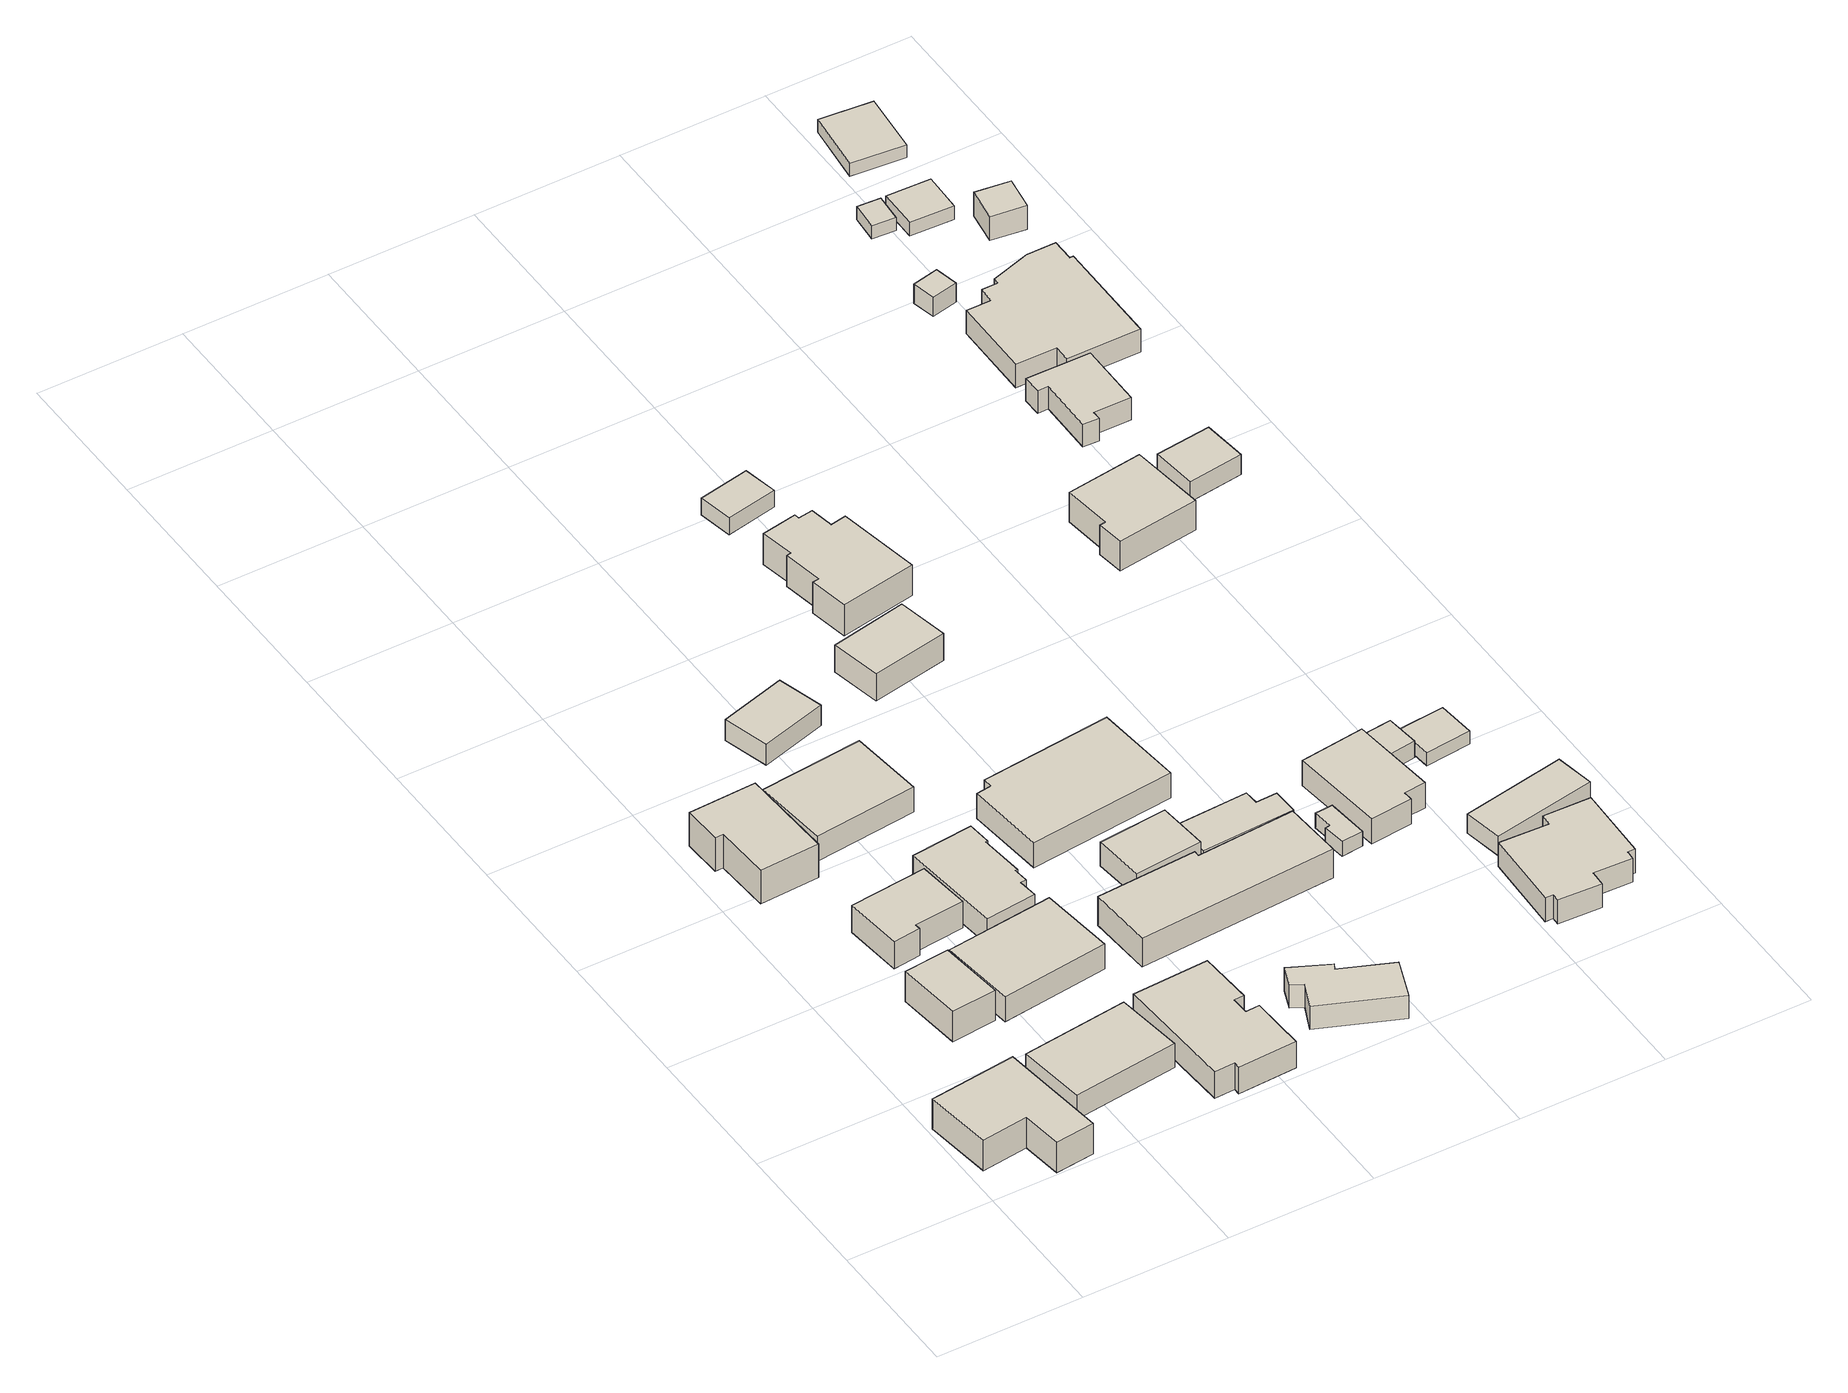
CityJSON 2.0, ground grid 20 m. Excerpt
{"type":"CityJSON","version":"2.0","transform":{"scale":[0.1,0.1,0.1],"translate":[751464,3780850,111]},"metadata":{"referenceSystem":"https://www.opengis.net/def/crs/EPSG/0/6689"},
"CityObjects":{
"building1":{"type":"Building","attributes":{"class":"3001","usage":"461","yearOfConstruction":"0001","measuredHeight":6,"storeysAboveGround":9999,"storeysBelowGround":9999,"RiverFloodingRiskAttribute.description":"4","RiverFloodingRiskAttribute.rank":"2","RiverFloodingRiskAttribute.depth":1.09,"RiverFloodingRiskAttribute.adminType":"2","RiverFloodingRiskAttribute.scale":"1","RiverFloodingRiskAttribute.duration":1.4,"BuildingDetailAttribute.totalFloorArea":-9999,"BuildingDetailAttribute.buildingFootprintArea":-9999,"BuildingDetailAttribute.buildingStructureType":"611","BuildingDetailAttribute.fireproofStructureType":"1011","BuildingDetailAttribute.landUseType":"231","BuildingDetailAttribute.specifiedBuildingCoverageRate":-9999,"BuildingDetailAttribute.specifiedFloorAreaRate":-9999,"BuildingDetailAttribute.buildingHeight":-9999,"BuildingDetailAttribute.surveyYear":"0001","BuildingIDAttribute.prefecture":"35","BuildingIDAttribute.city":"35215"},"address":[{"country":"日本","locality":"山口県周南市大字米光米光下"}],"geometry":[{"type":"Solid","lod":"1","boundaries":[[[[0,1,2,3,4,5]],[[4,6,7,5]],[[3,8,6,4]],[[2,9,8,3]],[[1,10,9,2]],[[0,11,10,1]],[[5,7,11,0]],[[6,8,9,10,11,7]]]]}]},
"building2":{"type":"Building","attributes":{"class":"3001","usage":"461","yearOfConstruction":"0001","measuredHeight":5.3,"storeysAboveGround":9999,"storeysBelowGround":9999,"RiverFloodingRiskAttribute.description":"4","RiverFloodingRiskAttribute.rank":"2","RiverFloodingRiskAttribute.depth":1.16,"RiverFloodingRiskAttribute.adminType":"2","RiverFloodingRiskAttribute.scale":"2","RiverFloodingRiskAttribute.duration":0.6,"BuildingDetailAttribute.totalFloorArea":-9999,"BuildingDetailAttribute.buildingFootprintArea":-9999,"BuildingDetailAttribute.buildingStructureType":"611","BuildingDetailAttribute.fireproofStructureType":"1011","BuildingDetailAttribute.landUseType":"231","BuildingDetailAttribute.specifiedBuildingCoverageRate":-9999,"BuildingDetailAttribute.specifiedFloorAreaRate":-9999,"BuildingDetailAttribute.buildingHeight":-9999,"BuildingDetailAttribute.surveyYear":"0001","BuildingIDAttribute.prefecture":"35","BuildingIDAttribute.city":"35215"},"address":[{"country":"日本","locality":"山口県周南市大字米光米光下"}],"geometry":[{"type":"Solid","lod":"1","boundaries":[[[[12,13,14,15]],[[14,16,17,15]],[[13,18,16,14]],[[12,19,18,13]],[[15,17,19,12]],[[16,18,19,17]]]]}]},
"building3":{"type":"Building","attributes":{"class":"3001","usage":"461","yearOfConstruction":"0001","measuredHeight":6.9,"storeysAboveGround":9999,"storeysBelowGround":9999,"BuildingDetailAttribute.totalFloorArea":-9999,"BuildingDetailAttribute.buildingFootprintArea":-9999,"BuildingDetailAttribute.buildingStructureType":"611","BuildingDetailAttribute.fireproofStructureType":"1011","BuildingDetailAttribute.landUseType":"231","BuildingDetailAttribute.specifiedBuildingCoverageRate":-9999,"BuildingDetailAttribute.specifiedFloorAreaRate":-9999,"BuildingDetailAttribute.buildingHeight":-9999,"BuildingDetailAttribute.surveyYear":"0001","BuildingIDAttribute.prefecture":"35","BuildingIDAttribute.city":"35215"},"address":[{"country":"日本","locality":"山口県周南市大字米光米光下"}],"geometry":[{"type":"Solid","lod":"1","boundaries":[[[[20,21,22,23,24,25]],[[24,26,27,25]],[[23,28,26,24]],[[22,29,28,23]],[[21,30,29,22]],[[20,31,30,21]],[[25,27,31,20]],[[26,28,29,30,31,27]]]]}]},
"building4":{"type":"Building","attributes":{"class":"3001","usage":"461","yearOfConstruction":"0001","measuredHeight":5.4,"storeysAboveGround":9999,"storeysBelowGround":9999,"RiverFloodingRiskAttribute.description":"4","RiverFloodingRiskAttribute.rank":"2","RiverFloodingRiskAttribute.depth":2.35,"RiverFloodingRiskAttribute.adminType":"2","RiverFloodingRiskAttribute.scale":"2","RiverFloodingRiskAttribute.duration":1.9,"BuildingDetailAttribute.totalFloorArea":-9999,"BuildingDetailAttribute.buildingFootprintArea":-9999,"BuildingDetailAttribute.buildingStructureType":"611","BuildingDetailAttribute.fireproofStructureType":"1011","BuildingDetailAttribute.landUseType":"231","BuildingDetailAttribute.specifiedBuildingCoverageRate":-9999,"BuildingDetailAttribute.specifiedFloorAreaRate":-9999,"BuildingDetailAttribute.buildingHeight":-9999,"BuildingDetailAttribute.surveyYear":"0001","BuildingIDAttribute.prefecture":"35","BuildingIDAttribute.city":"35215"},"address":[{"country":"日本","locality":"山口県周南市大字米光米光下"}],"geometry":[{"type":"Solid","lod":"1","boundaries":[[[[32,33,34,35]],[[34,36,37,35]],[[33,38,36,34]],[[32,39,38,33]],[[35,37,39,32]],[[36,38,39,37]]]]}]},
"building5":{"type":"Building","attributes":{"class":"3001","usage":"461","yearOfConstruction":"0001","measuredHeight":6.4,"storeysAboveGround":9999,"storeysBelowGround":9999,"RiverFloodingRiskAttribute.description":"4","RiverFloodingRiskAttribute.rank":"1","RiverFloodingRiskAttribute.depth":0.363,"RiverFloodingRiskAttribute.adminType":"2","RiverFloodingRiskAttribute.scale":"2","RiverFloodingRiskAttribute.duration":0.6,"BuildingDetailAttribute.totalFloorArea":-9999,"BuildingDetailAttribute.buildingFootprintArea":-9999,"BuildingDetailAttribute.buildingStructureType":"611","BuildingDetailAttribute.fireproofStructureType":"1011","BuildingDetailAttribute.landUseType":"231","BuildingDetailAttribute.specifiedBuildingCoverageRate":-9999,"BuildingDetailAttribute.specifiedFloorAreaRate":-9999,"BuildingDetailAttribute.buildingHeight":-9999,"BuildingDetailAttribute.surveyYear":"0001","BuildingIDAttribute.prefecture":"35","BuildingIDAttribute.city":"35215"},"address":[{"country":"日本","locality":"山口県周南市大字米光米光下"}],"geometry":[{"type":"Solid","lod":"1","boundaries":[[[[40,41,42,43,44,45]],[[44,46,47,45]],[[43,48,46,44]],[[42,49,48,43]],[[41,50,49,42]],[[40,51,50,41]],[[45,47,51,40]],[[46,48,49,50,51,47]]]]}]},
"building6":{"type":"Building","attributes":{"class":"3001","usage":"461","yearOfConstruction":"0001","measuredHeight":5.3,"storeysAboveGround":9999,"storeysBelowGround":9999,"RiverFloodingRiskAttribute.description":"4","RiverFloodingRiskAttribute.rank":"2","RiverFloodingRiskAttribute.depth":1.1,"RiverFloodingRiskAttribute.adminType":"2","RiverFloodingRiskAttribute.scale":"2","RiverFloodingRiskAttribute.duration":1.9,"BuildingDetailAttribute.totalFloorArea":-9999,"BuildingDetailAttribute.buildingFootprintArea":-9999,"BuildingDetailAttribute.buildingStructureType":"611","BuildingDetailAttribute.fireproofStructureType":"1011","BuildingDetailAttribute.landUseType":"231","BuildingDetailAttribute.specifiedBuildingCoverageRate":-9999,"BuildingDetailAttribute.specifiedFloorAreaRate":-9999,"BuildingDetailAttribute.buildingHeight":-9999,"BuildingDetailAttribute.surveyYear":"0001","BuildingIDAttribute.prefecture":"35","BuildingIDAttribute.city":"35215"},"address":[{"country":"日本","locality":"山口県周南市大字米光米光下"}],"geometry":[{"type":"Solid","lod":"1","boundaries":[[[[52,53,54,55]],[[54,56,57,55]],[[53,58,56,54]],[[52,59,58,53]],[[55,57,59,52]],[[56,58,59,57]]]]}]},
"building7":{"type":"Building","attributes":{"class":"3001","usage":"461","yearOfConstruction":"0001","measuredHeight":5.2,"storeysAboveGround":9999,"storeysBelowGround":9999,"RiverFloodingRiskAttribute.description":"4","RiverFloodingRiskAttribute.rank":"1","RiverFloodingRiskAttribute.depth":0.008,"RiverFloodingRiskAttribute.adminType":"2","RiverFloodingRiskAttribute.scale":"2","RiverFloodingRiskAttribute.duration":0,"BuildingDetailAttribute.totalFloorArea":-9999,"BuildingDetailAttribute.buildingFootprintArea":-9999,"BuildingDetailAttribute.buildingStructureType":"611","BuildingDetailAttribute.fireproofStructureType":"1011","BuildingDetailAttribute.landUseType":"231","BuildingDetailAttribute.specifiedBuildingCoverageRate":-9999,"BuildingDetailAttribute.specifiedFloorAreaRate":-9999,"BuildingDetailAttribute.buildingHeight":-9999,"BuildingDetailAttribute.surveyYear":"0001","BuildingIDAttribute.prefecture":"35","BuildingIDAttribute.city":"35215"},"address":[{"country":"日本","locality":"山口県周南市大字米光米光下"}],"geometry":[{"type":"Solid","lod":"1","boundaries":[[[[60,61,62,63]],[[62,64,65,63]],[[61,66,64,62]],[[60,67,66,61]],[[63,65,67,60]],[[64,66,67,65]]]]}]},
"building8":{"type":"Building","attributes":{"class":"3001","usage":"461","yearOfConstruction":"0001","measuredHeight":4,"storeysAboveGround":9999,"storeysBelowGround":9999,"RiverFloodingRiskAttribute.description":"4","RiverFloodingRiskAttribute.rank":"2","RiverFloodingRiskAttribute.depth":0.643,"RiverFloodingRiskAttribute.adminType":"2","RiverFloodingRiskAttribute.scale":"2","RiverFloodingRiskAttribute.duration":0.6,"BuildingDetailAttribute.totalFloorArea":-9999,"BuildingDetailAttribute.buildingFootprintArea":-9999,"BuildingDetailAttribute.buildingStructureType":"611","BuildingDetailAttribute.fireproofStructureType":"1011","BuildingDetailAttribute.landUseType":"231","BuildingDetailAttribute.specifiedBuildingCoverageRate":-9999,"BuildingDetailAttribute.specifiedFloorAreaRate":-9999,"BuildingDetailAttribute.buildingHeight":-9999,"BuildingDetailAttribute.surveyYear":"0001","BuildingIDAttribute.prefecture":"35","BuildingIDAttribute.city":"35215"},"address":[{"country":"日本","locality":"山口県周南市大字米光米光下"}],"geometry":[{"type":"Solid","lod":"1","boundaries":[[[[68,69,70,71,72,73,74,75,76,77]],[[76,78,79,77]],[[75,80,78,76]],[[74,81,80,75]],[[73,82,81,74]],[[72,83,82,73]],[[71,84,83,72]],[[70,85,84,71]],[[69,86,85,70]],[[68,87,86,69]],[[77,79,87,68]],[[78,80,81,82,83,84,85,86,87,79]]]]}]},
"building9":{"type":"Building","attributes":{"class":"3001","usage":"461","yearOfConstruction":"0001","measuredHeight":6.1,"storeysAboveGround":9999,"storeysBelowGround":9999,"RiverFloodingRiskAttribute.description":"4","RiverFloodingRiskAttribute.rank":"2","RiverFloodingRiskAttribute.depth":1.63,"RiverFloodingRiskAttribute.adminType":"2","RiverFloodingRiskAttribute.scale":"2","RiverFloodingRiskAttribute.duration":1.9,"BuildingDetailAttribute.totalFloorArea":-9999,"BuildingDetailAttribute.buildingFootprintArea":-9999,"BuildingDetailAttribute.buildingStructureType":"611","BuildingDetailAttribute.fireproofStructureType":"1011","BuildingDetailAttribute.landUseType":"231","BuildingDetailAttribute.specifiedBuildingCoverageRate":-9999,"BuildingDetailAttribute.specifiedFloorAreaRate":-9999,"BuildingDetailAttribute.buildingHeight":-9999,"BuildingDetailAttribute.surveyYear":"0001","BuildingIDAttribute.prefecture":"35","BuildingIDAttribute.city":"35215"},"address":[{"country":"日本","locality":"山口県周南市大字米光米光下"}],"geometry":[{"type":"Solid","lod":"1","boundaries":[[[[88,89,90,91,92,93,94,95,96,97]],[[96,98,99,97]],[[95,100,98,96]],[[94,101,100,95]],[[93,102,101,94]],[[92,103,102,93]],[[91,104,103,92]],[[90,105,104,91]],[[89,106,105,90]],[[88,107,106,89]],[[97,99,107,88]],[[98,100,101,102,103,104,105,106,107,99]]]]}]},
"building10":{"type":"Building","attributes":{"class":"3001","usage":"461","yearOfConstruction":"0001","measuredHeight":3.3,"storeysAboveGround":9999,"storeysBelowGround":9999,"BuildingDetailAttribute.totalFloorArea":-9999,"BuildingDetailAttribute.buildingFootprintArea":-9999,"BuildingDetailAttribute.buildingStructureType":"611","BuildingDetailAttribute.fireproofStructureType":"1011","BuildingDetailAttribute.landUseType":"231","BuildingDetailAttribute.specifiedBuildingCoverageRate":-9999,"BuildingDetailAttribute.specifiedFloorAreaRate":-9999,"BuildingDetailAttribute.buildingHeight":-9999,"BuildingDetailAttribute.surveyYear":"0001","BuildingIDAttribute.prefecture":"35","BuildingIDAttribute.city":"35215"},"address":[{"country":"日本","locality":"山口県周南市大字米光米光下"}],"geometry":[{"type":"Solid","lod":"1","boundaries":[[[[108,109,110,111]],[[110,112,113,111]],[[109,114,112,110]],[[108,115,114,109]],[[111,113,115,108]],[[112,114,115,113]]]]}]},
"building11":{"type":"Building","attributes":{"class":"3001","usage":"461","yearOfConstruction":"0001","measuredHeight":4.1,"storeysAboveGround":9999,"storeysBelowGround":9999,"RiverFloodingRiskAttribute.description":"4","RiverFloodingRiskAttribute.rank":"1","RiverFloodingRiskAttribute.depth":0.186,"RiverFloodingRiskAttribute.adminType":"2","RiverFloodingRiskAttribute.scale":"1","RiverFloodingRiskAttribute.duration":2,"BuildingDetailAttribute.totalFloorArea":-9999,"BuildingDetailAttribute.buildingFootprintArea":-9999,"BuildingDetailAttribute.buildingStructureType":"611","BuildingDetailAttribute.fireproofStructureType":"1011","BuildingDetailAttribute.landUseType":"231","BuildingDetailAttribute.specifiedBuildingCoverageRate":-9999,"BuildingDetailAttribute.specifiedFloorAreaRate":-9999,"BuildingDetailAttribute.buildingHeight":-9999,"BuildingDetailAttribute.surveyYear":"0001","BuildingIDAttribute.prefecture":"35","BuildingIDAttribute.city":"35215"},"address":[{"country":"日本","locality":"山口県周南市大字米光米光下"}],"geometry":[{"type":"Solid","lod":"1","boundaries":[[[[116,117,118,119,120,121,122,123]],[[122,124,125,123]],[[121,126,124,122]],[[120,127,126,121]],[[119,128,127,120]],[[118,129,128,119]],[[117,130,129,118]],[[116,131,130,117]],[[123,125,131,116]],[[124,126,127,128,129,130,131,125]]]]}]},
"building12":{"type":"Building","attributes":{"class":"3001","usage":"461","yearOfConstruction":"0001","measuredHeight":3.8,"storeysAboveGround":9999,"storeysBelowGround":9999,"RiverFloodingRiskAttribute.description":"4","RiverFloodingRiskAttribute.rank":"2","RiverFloodingRiskAttribute.depth":1.04,"RiverFloodingRiskAttribute.adminType":"2","RiverFloodingRiskAttribute.scale":"2","RiverFloodingRiskAttribute.duration":1,"BuildingDetailAttribute.totalFloorArea":-9999,"BuildingDetailAttribute.buildingFootprintArea":-9999,"BuildingDetailAttribute.buildingStructureType":"611","BuildingDetailAttribute.fireproofStructureType":"1011","BuildingDetailAttribute.landUseType":"231","BuildingDetailAttribute.specifiedBuildingCoverageRate":-9999,"BuildingDetailAttribute.specifiedFloorAreaRate":-9999,"BuildingDetailAttribute.buildingHeight":-9999,"BuildingDetailAttribute.surveyYear":"0001","BuildingIDAttribute.prefecture":"35","BuildingIDAttribute.city":"35215"},"address":[{"country":"日本","locality":"山口県周南市大字米光米光下"}],"geometry":[{"type":"Solid","lod":"1","boundaries":[[[[132,133,134,135]],[[134,136,137,135]],[[133,138,136,134]],[[132,139,138,133]],[[135,137,139,132]],[[136,138,139,137]]]]}]},
"building13":{"type":"Building","attributes":{"class":"3001","usage":"461","yearOfConstruction":"0001","measuredHeight":5,"storeysAboveGround":9999,"storeysBelowGround":9999,"RiverFloodingRiskAttribute.description":"4","RiverFloodingRiskAttribute.rank":"2","RiverFloodingRiskAttribute.depth":1.46,"RiverFloodingRiskAttribute.adminType":"2","RiverFloodingRiskAttribute.scale":"2","RiverFloodingRiskAttribute.duration":1,"BuildingDetailAttribute.totalFloorArea":-9999,"BuildingDetailAttribute.buildingFootprintArea":-9999,"BuildingDetailAttribute.buildingStructureType":"611","BuildingDetailAttribute.fireproofStructureType":"1011","BuildingDetailAttribute.landUseType":"231","BuildingDetailAttribute.specifiedBuildingCoverageRate":-9999,"BuildingDetailAttribute.specifiedFloorAreaRate":-9999,"BuildingDetailAttribute.buildingHeight":-9999,"BuildingDetailAttribute.surveyYear":"0001","BuildingIDAttribute.prefecture":"35","BuildingIDAttribute.city":"35215"},"address":[{"country":"日本","locality":"山口県周南市大字米光米光下"}],"geometry":[{"type":"Solid","lod":"1","boundaries":[[[[140,141,142,143,144,145]],[[144,146,147,145]],[[143,148,146,144]],[[142,149,148,143]],[[141,150,149,142]],[[140,151,150,141]],[[145,147,151,140]],[[146,148,149,150,151,147]]]]}]},
"building14":{"type":"Building","attributes":{"class":"3001","usage":"461","yearOfConstruction":"0001","measuredHeight":6.1,"storeysAboveGround":9999,"storeysBelowGround":9999,"RiverFloodingRiskAttribute.description":"4","RiverFloodingRiskAttribute.rank":"2","RiverFloodingRiskAttribute.depth":0.916,"RiverFloodingRiskAttribute.adminType":"2","RiverFloodingRiskAttribute.scale":"2","RiverFloodingRiskAttribute.duration":0,"BuildingDetailAttribute.totalFloorArea":-9999,"BuildingDetailAttribute.buildingFootprintArea":-9999,"BuildingDetailAttribute.buildingStructureType":"611","BuildingDetailAttribute.fireproofStructureType":"1011","BuildingDetailAttribute.landUseType":"231","BuildingDetailAttribute.specifiedBuildingCoverageRate":-9999,"BuildingDetailAttribute.specifiedFloorAreaRate":-9999,"BuildingDetailAttribute.buildingHeight":-9999,"BuildingDetailAttribute.surveyYear":"0001","BuildingIDAttribute.prefecture":"35","BuildingIDAttribute.city":"35215"},"address":[{"country":"日本","locality":"山口県周南市大字米光米光下"}],"geometry":[{"type":"Solid","lod":"1","boundaries":[[[[152,153,154,155,156,157]],[[156,158,159,157]],[[155,160,158,156]],[[154,161,160,155]],[[153,162,161,154]],[[152,163,162,153]],[[157,159,163,152]],[[158,160,161,162,163,159]]]]}]},
"building15":{"type":"Building","attributes":{"class":"3001","usage":"461","yearOfConstruction":"0001","measuredHeight":4.4,"storeysAboveGround":9999,"storeysBelowGround":9999,"BuildingDetailAttribute.totalFloorArea":-9999,"BuildingDetailAttribute.buildingFootprintArea":-9999,"BuildingDetailAttribute.buildingStructureType":"611","BuildingDetailAttribute.fireproofStructureType":"1011","BuildingDetailAttribute.landUseType":"231","BuildingDetailAttribute.specifiedBuildingCoverageRate":-9999,"BuildingDetailAttribute.specifiedFloorAreaRate":-9999,"BuildingDetailAttribute.buildingHeight":-9999,"BuildingDetailAttribute.surveyYear":"0001","BuildingIDAttribute.prefecture":"35","BuildingIDAttribute.city":"35215"},"address":[{"country":"日本","locality":"山口県周南市大字米光米光下"}],"geometry":[{"type":"Solid","lod":"1","boundaries":[[[[164,165,166,167]],[[166,168,169,167]],[[165,170,168,166]],[[164,171,170,165]],[[167,169,171,164]],[[168,170,171,169]]]]}]},
"building16":{"type":"Building","attributes":{"class":"3001","usage":"461","yearOfConstruction":"0001","measuredHeight":7.1,"storeysAboveGround":9999,"storeysBelowGround":9999,"BuildingDetailAttribute.totalFloorArea":-9999,"BuildingDetailAttribute.buildingFootprintArea":-9999,"BuildingDetailAttribute.buildingStructureType":"611","BuildingDetailAttribute.fireproofStructureType":"1011","BuildingDetailAttribute.landUseType":"231","BuildingDetailAttribute.specifiedBuildingCoverageRate":-9999,"BuildingDetailAttribute.specifiedFloorAreaRate":-9999,"BuildingDetailAttribute.buildingHeight":-9999,"BuildingDetailAttribute.surveyYear":"0001","BuildingIDAttribute.prefecture":"35","BuildingIDAttribute.city":"35215"},"address":[{"country":"日本","locality":"山口県周南市大字米光米光下"}],"geometry":[{"type":"Solid","lod":"1","boundaries":[[[[172,173,174,175,176,177,178,179,180,181,182,183]],[[182,184,185,183]],[[181,186,184,182]],[[180,187,186,181]],[[179,188,187,180]],[[178,189,188,179]],[[177,190,189,178]],[[176,191,190,177]],[[175,192,191,176]],[[174,193,192,175]],[[173,194,193,174]],[[172,195,194,173]],[[183,185,195,172]],[[184,186,187,188,189,190,191,192,193,194,195,185]]]]}]},
"building17":{"type":"Building","attributes":{"class":"3001","usage":"461","yearOfConstruction":"0001","measuredHeight":3.4,"storeysAboveGround":9999,"storeysBelowGround":9999,"RiverFloodingRiskAttribute.description":"4","RiverFloodingRiskAttribute.rank":"2","RiverFloodingRiskAttribute.depth":1.03,"RiverFloodingRiskAttribute.adminType":"2","RiverFloodingRiskAttribute.scale":"2","RiverFloodingRiskAttribute.duration":1,"BuildingDetailAttribute.totalFloorArea":-9999,"BuildingDetailAttribute.buildingFootprintArea":-9999,"BuildingDetailAttribute.buildingStructureType":"611","BuildingDetailAttribute.fireproofStructureType":"1011","BuildingDetailAttribute.landUseType":"231","BuildingDetailAttribute.specifiedBuildingCoverageRate":-9999,"BuildingDetailAttribute.specifiedFloorAreaRate":-9999,"BuildingDetailAttribute.buildingHeight":-9999,"BuildingDetailAttribute.surveyYear":"0001","BuildingIDAttribute.prefecture":"35","BuildingIDAttribute.city":"35215"},"address":[{"country":"日本","locality":"山口県周南市大字米光米光下"}],"geometry":[{"type":"Solid","lod":"1","boundaries":[[[[196,197,198,199,200,201]],[[200,202,203,201]],[[199,204,202,200]],[[198,205,204,199]],[[197,206,205,198]],[[196,207,206,197]],[[201,203,207,196]],[[202,204,205,206,207,203]]]]}]},
"building18":{"type":"Building","attributes":{"class":"3001","usage":"461","yearOfConstruction":"0001","measuredHeight":3.2,"storeysAboveGround":9999,"storeysBelowGround":9999,"BuildingDetailAttribute.totalFloorArea":-9999,"BuildingDetailAttribute.buildingFootprintArea":-9999,"BuildingDetailAttribute.buildingStructureType":"611","BuildingDetailAttribute.fireproofStructureType":"1011","BuildingDetailAttribute.landUseType":"231","BuildingDetailAttribute.specifiedBuildingCoverageRate":-9999,"BuildingDetailAttribute.specifiedFloorAreaRate":-9999,"BuildingDetailAttribute.buildingHeight":-9999,"BuildingDetailAttribute.surveyYear":"0001","BuildingIDAttribute.prefecture":"35","BuildingIDAttribute.city":"35215"},"address":[{"country":"日本","locality":"山口県周南市大字米光米光下"}],"geometry":[{"type":"Solid","lod":"1","boundaries":[[[[208,209,210,211]],[[210,212,213,211]],[[209,214,212,210]],[[208,215,214,209]],[[211,213,215,208]],[[212,214,215,213]]]]}]},
"building19":{"type":"Building","attributes":{"class":"3001","usage":"461","yearOfConstruction":"0001","measuredHeight":2.4,"storeysAboveGround":9999,"storeysBelowGround":9999,"RiverFloodingRiskAttribute.description":"4","RiverFloodingRiskAttribute.rank":"2","RiverFloodingRiskAttribute.depth":1.44,"RiverFloodingRiskAttribute.adminType":"2","RiverFloodingRiskAttribute.scale":"2","RiverFloodingRiskAttribute.duration":1,"BuildingDetailAttribute.totalFloorArea":-9999,"BuildingDetailAttribute.buildingFootprintArea":-9999,"BuildingDetailAttribute.buildingStructureType":"611","BuildingDetailAttribute.fireproofStructureType":"1011","BuildingDetailAttribute.landUseType":"231","BuildingDetailAttribute.specifiedBuildingCoverageRate":-9999,"BuildingDetailAttribute.specifiedFloorAreaRate":-9999,"BuildingDetailAttribute.buildingHeight":-9999,"BuildingDetailAttribute.surveyYear":"0001","BuildingIDAttribute.prefecture":"35","BuildingIDAttribute.city":"35215"},"address":[{"country":"日本","locality":"山口県周南市大字米光米光下"}],"geometry":[{"type":"Solid","lod":"1","boundaries":[[[[216,217,218,219,220,221]],[[220,222,223,221]],[[219,224,222,220]],[[218,225,224,219]],[[217,226,225,218]],[[216,227,226,217]],[[221,223,227,216]],[[222,224,225,226,227,223]]]]}]},
"building20":{"type":"Building","attributes":{"class":"3001","usage":"461","yearOfConstruction":"0001","measuredHeight":4.7,"storeysAboveGround":9999,"storeysBelowGround":9999,"RiverFloodingRiskAttribute.description":"4","RiverFloodingRiskAttribute.rank":"1","RiverFloodingRiskAttribute.depth":0.079,"RiverFloodingRiskAttribute.adminType":"2","RiverFloodingRiskAttribute.scale":"1","RiverFloodingRiskAttribute.duration":1.3,"BuildingDetailAttribute.totalFloorArea":-9999,"BuildingDetailAttribute.buildingFootprintArea":-9999,"BuildingDetailAttribute.buildingStructureType":"611","BuildingDetailAttribute.fireproofStructureType":"1011","BuildingDetailAttribute.landUseType":"231","BuildingDetailAttribute.specifiedBuildingCoverageRate":-9999,"BuildingDetailAttribute.specifiedFloorAreaRate":-9999,"BuildingDetailAttribute.buildingHeight":-9999,"BuildingDetailAttribute.surveyYear":"0001","BuildingIDAttribute.prefecture":"35","BuildingIDAttribute.city":"35215"},"address":[{"country":"日本","locality":"山口県周南市大字米光米光下"}],"geometry":[{"type":"Solid","lod":"1","boundaries":[[[[228,229,230,231,232,233]],[[232,234,235,233]],[[231,236,234,232]],[[230,237,236,231]],[[229,238,237,230]],[[228,239,238,229]],[[233,235,239,228]],[[234,236,237,238,239,235]]]]}]},
"building21":{"type":"Building","attributes":{"class":"3001","usage":"461","yearOfConstruction":"0001","measuredHeight":5.1,"storeysAboveGround":9999,"storeysBelowGround":9999,"RiverFloodingRiskAttribute.description":"4","RiverFloodingRiskAttribute.rank":"1","RiverFloodingRiskAttribute.depth":0.2,"RiverFloodingRiskAttribute.adminType":"2","RiverFloodingRiskAttribute.scale":"1","RiverFloodingRiskAttribute.duration":1.8,"BuildingDetailAttribute.totalFloorArea":-9999,"BuildingDetailAttribute.buildingFootprintArea":-9999,"BuildingDetailAttribute.buildingStructureType":"611","BuildingDetailAttribute.fireproofStructureType":"1011","BuildingDetailAttribute.landUseType":"231","BuildingDetailAttribute.specifiedBuildingCoverageRate":-9999,"BuildingDetailAttribute.specifiedFloorAreaRate":-9999,"BuildingDetailAttribute.buildingHeight":-9999,"BuildingDetailAttribute.surveyYear":"0001","BuildingIDAttribute.prefecture":"35","BuildingIDAttribute.city":"35215"},"address":[{"country":"日本","locality":"山口県周南市大字米光米光下"}],"geometry":[{"type":"Solid","lod":"1","boundaries":[[[[240,241,242,243,244,245,246,247,248,249,250,251]],[[250,252,253,251]],[[249,254,252,250]],[[248,255,254,249]],[[247,256,255,248]],[[246,257,256,247]],[[245,258,257,246]],[[244,259,258,245]],[[243,260,259,244]],[[242,261,260,243]],[[241,262,261,242]],[[240,263,262,241]],[[251,253,263,240]],[[252,254,255,256,257,258,259,260,261,262,263,253]]]]}]},
"building22":{"type":"Building","attributes":{"class":"3001","usage":"461","yearOfConstruction":"0001","measuredHeight":2.6,"storeysAboveGround":9999,"storeysBelowGround":9999,"RiverFloodingRiskAttribute.description":"4","RiverFloodingRiskAttribute.rank":"2","RiverFloodingRiskAttribute.depth":1.38,"RiverFloodingRiskAttribute.adminType":"2","RiverFloodingRiskAttribute.scale":"2","RiverFloodingRiskAttribute.duration":1.3,"BuildingDetailAttribute.totalFloorArea":-9999,"BuildingDetailAttribute.buildingFootprintArea":-9999,"BuildingDetailAttribute.buildingStructureType":"611","BuildingDetailAttribute.fireproofStructureType":"1011","BuildingDetailAttribute.landUseType":"231","BuildingDetailAttribute.specifiedBuildingCoverageRate":-9999,"BuildingDetailAttribute.specifiedFloorAreaRate":-9999,"BuildingDetailAttribute.buildingHeight":-9999,"BuildingDetailAttribute.surveyYear":"0001","BuildingIDAttribute.prefecture":"35","BuildingIDAttribute.city":"35215"},"address":[{"country":"日本","locality":"山口県周南市大字米光米光下"}],"geometry":[{"type":"Solid","lod":"1","boundaries":[[[[264,265,266,267]],[[266,268,269,267]],[[265,270,268,266]],[[264,271,270,265]],[[267,269,271,264]],[[268,270,271,269]]]]}]},
"building23":{"type":"Building","attributes":{"class":"3001","usage":"461","yearOfConstruction":"0001","measuredHeight":3,"storeysAboveGround":9999,"storeysBelowGround":9999,"RiverFloodingRiskAttribute.description":"4","RiverFloodingRiskAttribute.rank":"1","RiverFloodingRiskAttribute.depth":0.05,"RiverFloodingRiskAttribute.adminType":"2","RiverFloodingRiskAttribute.scale":"1","RiverFloodingRiskAttribute.duration":1.8,"BuildingDetailAttribute.totalFloorArea":-9999,"BuildingDetailAttribute.buildingFootprintArea":-9999,"BuildingDetailAttribute.buildingStructureType":"611","BuildingDetailAttribute.fireproofStructureType":"1011","BuildingDetailAttribute.landUseType":"231","BuildingDetailAttribute.specifiedBuildingCoverageRate":-9999,"BuildingDetailAttribute.specifiedFloorAreaRate":-9999,"BuildingDetailAttribute.buildingHeight":-9999,"BuildingDetailAttribute.surveyYear":"0001","BuildingIDAttribute.prefecture":"35","BuildingIDAttribute.city":"35215"},"address":[{"country":"日本","locality":"山口県周南市大字米光米光下"}],"geometry":[{"type":"Solid","lod":"1","boundaries":[[[[272,273,274,275]],[[274,276,277,275]],[[273,278,276,274]],[[272,279,278,273]],[[275,277,279,272]],[[276,278,279,277]]]]}]},
"building24":{"type":"Building","attributes":{"class":"3001","usage":"461","yearOfConstruction":"0001","measuredHeight":2.1,"storeysAboveGround":9999,"storeysBelowGround":9999,"RiverFloodingRiskAttribute.description":"4","RiverFloodingRiskAttribute.rank":"2","RiverFloodingRiskAttribute.depth":1.28,"RiverFloodingRiskAttribute.adminType":"2","RiverFloodingRiskAttribute.scale":"2","RiverFloodingRiskAttribute.duration":1.3,"BuildingDetailAttribute.totalFloorArea":-9999,"BuildingDetailAttribute.buildingFootprintArea":-9999,"BuildingDetailAttribute.buildingStructureType":"611","BuildingDetailAttribute.fireproofStructureType":"1011","BuildingDetailAttribute.landUseType":"231","BuildingDetailAttribute.specifiedBuildingCoverageRate":-9999,"BuildingDetailAttribute.specifiedFloorAreaRate":-9999,"BuildingDetailAttribute.buildingHeight":-9999,"BuildingDetailAttribute.surveyYear":"0001","BuildingIDAttribute.prefecture":"35","BuildingIDAttribute.city":"35215"},"address":[{"country":"日本","locality":"山口県周南市大字米光米光下"}],"geometry":[{"type":"Solid","lod":"1","boundaries":[[[[280,281,282,283]],[[282,284,285,283]],[[281,286,284,282]],[[280,287,286,281]],[[283,285,287,280]],[[284,286,287,285]]]]}]},
"building25":{"type":"Building","attributes":{"class":"3001","usage":"461","yearOfConstruction":"0001","measuredHeight":6.2,"storeysAboveGround":9999,"storeysBelowGround":9999,"RiverFloodingRiskAttribute.description":"4","RiverFloodingRiskAttribute.rank":"1","RiverFloodingRiskAttribute.depth":0.033,"RiverFloodingRiskAttribute.adminType":"2","RiverFloodingRiskAttribute.scale":"2","RiverFloodingRiskAttribute.duration":0,"BuildingDetailAttribute.totalFloorArea":-9999,"BuildingDetailAttribute.buildingFootprintArea":-9999,"BuildingDetailAttribute.buildingStructureType":"611","BuildingDetailAttribute.fireproofStructureType":"1011","BuildingDetailAttribute.landUseType":"231","BuildingDetailAttribute.specifiedBuildingCoverageRate":-9999,"BuildingDetailAttribute.specifiedFloorAreaRate":-9999,"BuildingDetailAttribute.buildingHeight":-9999,"BuildingDetailAttribute.surveyYear":"0001","BuildingIDAttribute.prefecture":"35","BuildingIDAttribute.city":"35215"},"address":[{"country":"日本","locality":"山口県周南市大字米光米光下"}],"geometry":[{"type":"Solid","lod":"1","boundaries":[[[[288,289,290,291,292,293]],[[292,294,295,293]],[[291,296,294,292]],[[290,297,296,291]],[[289,298,297,290]],[[288,299,298,289]],[[293,295,299,288]],[[294,296,297,298,299,295]]]]}]},
"building26":{"type":"Building","attributes":{"class":"3001","usage":"461","yearOfConstruction":"0001","measuredHeight":4.3,"storeysAboveGround":9999,"storeysBelowGround":9999,"BuildingDetailAttribute.totalFloorArea":-9999,"BuildingDetailAttribute.buildingFootprintArea":-9999,"BuildingDetailAttribute.buildingStructureType":"611","BuildingDetailAttribute.fireproofStructureType":"1011","BuildingDetailAttribute.landUseType":"231","BuildingDetailAttribute.specifiedBuildingCoverageRate":-9999,"BuildingDetailAttribute.specifiedFloorAreaRate":-9999,"BuildingDetailAttribute.buildingHeight":-9999,"BuildingDetailAttribute.surveyYear":"0001","BuildingIDAttribute.prefecture":"35","BuildingIDAttribute.city":"35215"},"address":[{"country":"日本","locality":"山口県周南市大字米光米光下"}],"geometry":[{"type":"Solid","lod":"1","boundaries":[[[[300,301,302,303,304,305,306,307]],[[306,308,309,307]],[[305,310,308,306]],[[304,311,310,305]],[[303,312,311,304]],[[302,313,312,303]],[[301,314,313,302]],[[300,315,314,301]],[[307,309,315,300]],[[308,310,311,312,313,314,315,309]]]]}]},
"building27":{"type":"Building","attributes":{"class":"3001","usage":"461","yearOfConstruction":"0001","measuredHeight":3,"storeysAboveGround":9999,"storeysBelowGround":9999,"BuildingDetailAttribute.totalFloorArea":-9999,"BuildingDetailAttribute.buildingFootprintArea":-9999,"BuildingDetailAttribute.buildingStructureType":"611","BuildingDetailAttribute.fireproofStructureType":"1011","BuildingDetailAttribute.landUseType":"231","BuildingDetailAttribute.specifiedBuildingCoverageRate":-9999,"BuildingDetailAttribute.specifiedFloorAreaRate":-9999,"BuildingDetailAttribute.buildingHeight":-9999,"BuildingDetailAttribute.surveyYear":"0001","BuildingIDAttribute.prefecture":"35","BuildingIDAttribute.city":"35215"},"address":[{"country":"日本","locality":"山口県周南市大字米光米光下"}],"geometry":[{"type":"Solid","lod":"1","boundaries":[[[[316,317,318,319]],[[318,320,321,319]],[[317,322,320,318]],[[316,323,322,317]],[[319,321,323,316]],[[320,322,323,321]]]]}]},
"building28":{"type":"Building","attributes":{"class":"3001","usage":"461","yearOfConstruction":"0001","measuredHeight":3.2,"storeysAboveGround":9999,"storeysBelowGround":9999,"BuildingDetailAttribute.totalFloorArea":-9999,"BuildingDetailAttribute.buildingFootprintArea":-9999,"BuildingDetailAttribute.buildingStructureType":"611","BuildingDetailAttribute.fireproofStructureType":"1011","BuildingDetailAttribute.landUseType":"231","BuildingDetailAttribute.specifiedBuildingCoverageRate":-9999,"BuildingDetailAttribute.specifiedFloorAreaRate":-9999,"BuildingDetailAttribute.buildingHeight":-9999,"BuildingDetailAttribute.surveyYear":"0001","BuildingIDAttribute.prefecture":"35","BuildingIDAttribute.city":"35215"},"address":[{"country":"日本","locality":"山口県周南市大字米光米光下"}],"geometry":[{"type":"Solid","lod":"1","boundaries":[[[[324,325,326,327]],[[326,328,329,327]],[[325,330,328,326]],[[324,331,330,325]],[[327,329,331,324]],[[328,330,331,329]]]]}]},
"building29":{"type":"Building","attributes":{"class":"3001","usage":"461","yearOfConstruction":"0001","measuredHeight":2,"storeysAboveGround":9999,"storeysBelowGround":9999,"LandSlideRiskAttribute.description":"1","LandSlideRiskAttribute.areaType":"1","BuildingDetailAttribute.totalFloorArea":-9999,"BuildingDetailAttribute.buildingFootprintArea":-9999,"BuildingDetailAttribute.buildingStructureType":"611","BuildingDetailAttribute.fireproofStructureType":"1011","BuildingDetailAttribute.landUseType":"231","BuildingDetailAttribute.specifiedBuildingCoverageRate":-9999,"BuildingDetailAttribute.specifiedFloorAreaRate":-9999,"BuildingDetailAttribute.buildingHeight":-9999,"BuildingDetailAttribute.surveyYear":"0001","BuildingIDAttribute.prefecture":"35","BuildingIDAttribute.city":"35215"},"address":[{"country":"日本","locality":"山口県周南市大字米光米光下"}],"geometry":[{"type":"Solid","lod":"1","boundaries":[[[[332,333,334,335]],[[334,336,337,335]],[[333,338,336,334]],[[332,339,338,333]],[[335,337,339,332]],[[336,338,339,337]]]]}]},
"building30":{"type":"Building","attributes":{"name":"米光保育所","class":"3001","usage":"461","yearOfConstruction":"0001","measuredHeight":4.6,"storeysAboveGround":9999,"storeysBelowGround":9999,"LandSlideRiskAttribute.description":"1","LandSlideRiskAttribute.areaType":"1","BuildingDetailAttribute.totalFloorArea":-9999,"BuildingDetailAttribute.buildingFootprintArea":-9999,"BuildingDetailAttribute.buildingStructureType":"611","BuildingDetailAttribute.fireproofStructureType":"1011","BuildingDetailAttribute.landUseType":"231","BuildingDetailAttribute.specifiedBuildingCoverageRate":-9999,"BuildingDetailAttribute.specifiedFloorAreaRate":-9999,"BuildingDetailAttribute.buildingHeight":-9999,"BuildingDetailAttribute.surveyYear":"0001","BuildingIDAttribute.prefecture":"35","BuildingIDAttribute.city":"35215"},"address":[{"country":"日本","locality":"山口県周南市大字米光米光下"}],"geometry":[{"type":"Solid","lod":"1","boundaries":[[[[340,341,342,343,344,345,346,347,348,349,350,351,352]],[[351,353,354,352]],[[350,355,353,351]],[[349,356,355,350]],[[348,357,356,349]],[[347,358,357,348]],[[346,359,358,347]],[[345,360,359,346]],[[344,361,360,345]],[[343,362,361,344]],[[342,363,362,343]],[[341,364,363,342]],[[340,365,364,341]],[[352,354,365,340]],[[353,355,356,357,358,359,360,361,362,363,364,365,354]]]]}]},
"building31":{"type":"Building","attributes":{"class":"3001","usage":"461","yearOfConstruction":"0001","measuredHeight":2.1,"storeysAboveGround":9999,"storeysBelowGround":9999,"LandSlideRiskAttribute.description":"1","LandSlideRiskAttribute.areaType":"1","BuildingDetailAttribute.totalFloorArea":-9999,"BuildingDetailAttribute.buildingFootprintArea":-9999,"BuildingDetailAttribute.buildingStructureType":"611","BuildingDetailAttribute.fireproofStructureType":"1011","BuildingDetailAttribute.landUseType":"231","BuildingDetailAttribute.specifiedBuildingCoverageRate":-9999,"BuildingDetailAttribute.specifiedFloorAreaRate":-9999,"BuildingDetailAttribute.buildingHeight":-9999,"BuildingDetailAttribute.surveyYear":"0001","BuildingIDAttribute.prefecture":"35","BuildingIDAttribute.city":"35215"},"address":[{"country":"日本","locality":"山口県周南市大字米光米光下"}],"geometry":[{"type":"Solid","lod":"1","boundaries":[[[[366,367,368,369]],[[368,370,371,369]],[[367,372,370,368]],[[366,373,372,367]],[[369,371,373,366]],[[370,372,373,371]]]]}]},
"building32":{"type":"Building","attributes":{"class":"3001","usage":"461","yearOfConstruction":"0001","measuredHeight":2.3,"storeysAboveGround":9999,"storeysBelowGround":9999,"LandSlideRiskAttribute.description":"1","LandSlideRiskAttribute.areaType":"1","BuildingDetailAttribute.totalFloorArea":-9999,"BuildingDetailAttribute.buildingFootprintArea":-9999,"BuildingDetailAttribute.buildingStructureType":"611","BuildingDetailAttribute.fireproofStructureType":"1011","BuildingDetailAttribute.landUseType":"231","BuildingDetailAttribute.specifiedBuildingCoverageRate":-9999,"BuildingDetailAttribute.specifiedFloorAreaRate":-9999,"BuildingDetailAttribute.buildingHeight":-9999,"BuildingDetailAttribute.surveyYear":"0001","BuildingIDAttribute.prefecture":"35","BuildingIDAttribute.city":"35215"},"address":[{"country":"日本","locality":"山口県周南市大字米光米光下"}],"geometry":[{"type":"Solid","lod":"1","boundaries":[[[[374,375,376,377]],[[376,378,379,377]],[[375,380,378,376]],[[374,381,380,375]],[[377,379,381,374]],[[378,380,381,379]]]]}]},
"building33":{"type":"Building","attributes":{"class":"3001","usage":"461","yearOfConstruction":"0001","measuredHeight":3.8,"storeysAboveGround":9999,"storeysBelowGround":9999,"LandSlideRiskAttribute.description":"1","LandSlideRiskAttribute.areaType":"1","BuildingDetailAttribute.totalFloorArea":-9999,"BuildingDetailAttribute.buildingFootprintArea":-9999,"BuildingDetailAttribute.buildingStructureType":"611","BuildingDetailAttribute.fireproofStructureType":"1011","BuildingDetailAttribute.landUseType":"231","BuildingDetailAttribute.specifiedBuildingCoverageRate":-9999,"BuildingDetailAttribute.specifiedFloorAreaRate":-9999,"BuildingDetailAttribute.buildingHeight":-9999,"BuildingDetailAttribute.surveyYear":"0001","BuildingIDAttribute.prefecture":"35","BuildingIDAttribute.city":"35215"},"address":[{"country":"日本","locality":"山口県周南市大字米光米光下"}],"geometry":[{"type":"Solid","lod":"1","boundaries":[[[[382,383,384,385]],[[384,386,387,385]],[[383,388,386,384]],[[382,389,388,383]],[[385,387,389,382]],[[386,388,389,387]]]]}]}
},
"vertices":[
[90,3,6],[83,59,6],[19,51,6],[7,145,6],[126,159,6],[144,9,6],[126,159,53],[144,9,53],[7,145,53],[19,51,53],[83,59,53],[90,3,53],
[100,250,20],[90,340,20],[152,346,20],[162,256,20],[152,346,67],[162,256,67],[90,340,67],[100,250,67],
[25,556,40],[21,633,40],[10,633,40],[8,687,40],[101,691,40],[107,560,40],[101,691,92],[107,560,92],[8,687,92],[10,633,92],[21,633,92],[25,556,92],
[158,69,8],[146,163,8],[292,181,8],[304,87,8],[292,181,45],[304,87,45],[146,163,45],[158,69,45],
[142,401,27],[143,393,27],[105,389,27],[97,470,27],[203,481,27],[211,408,27],[203,481,69],[211,408,69],[97,470,69],[105,389,69],[143,393,69],[142,401,69],
[171,249,19],[159,354,19],[307,371,19],[319,267,19],[307,371,58],[319,267,58],[159,354,58],[171,249,58],
[121,586,39],[111,690,39],[252,704,39],[263,601,39],[252,704,78],[263,601,78],[111,690,78],[121,586,78],
[292,488,24],[298,427,24],[295,427,24],[297,406,24],[289,405,24],[292,379,24],[222,371,24],[207,512,24],[292,521,24],[295,488,24],[292,521,64],[295,488,64],[207,512,64],[222,371,64],[292,379,64],[289,405,64],[297,406,64],[295,427,64],[298,427,64],[292,488,64],
[401,112,8],[402,88,8],[421,89,8],[424,12,8],[343,8,8],[343,17,8],[315,16,8],[306,183,8],[411,188,8],[415,113,8],[411,188,49],[415,113,49],[306,183,49],[315,16,49],[343,17,49],[343,8,49],[424,12,49],[421,89,49],[402,88,49],[401,112,49],
[156,755,46],[138,818,46],[229,844,46],[247,781,46],[229,844,78],[247,781,78],[138,818,78],[156,755,78],
[534,104,6],[604,75,6],[583,19,6],[474,63,6],[490,99,6],[474,108,6],[485,137,6],[538,112,6],[485,137,42],[538,112,42],[474,108,42],[490,99,42],[474,63,42],[583,19,42],[604,75,42],[534,104,42],
[415,351,23],[408,421,23],[502,430,23],[508,360,23],[502,430,60],[508,360,60],[408,421,60],[415,351,60],
[627,348,17],[632,266,17],[359,249,17],[354,339,17],[492,347,17],[492,339,17],[492,347,62],[492,339,62],[354,339,62],[359,249,62],[632,266,62],[627,348,62],
[339,457,25],[328,566,25],[349,569,25],[348,582,25],[528,601,25],[540,478,25],[528,601,64],[540,478,64],[348,582,64],[349,569,64],[328,566,64],[339,457,64],
[325,785,45],[311,854,45],[416,875,45],[430,805,45],[416,875,87],[430,805,87],[311,854,87],[325,785,87],
[405,1057,53],[411,1024,53],[433,1028,53],[454,914,53],[349,895,53],[339,949,53],[348,950,53],[338,1005,53],[344,1006,53],[335,1052,53],[384,1061,53],[385,1054,53],[384,1061,101],[385,1054,101],[335,1052,101],[344,1006,101],[338,1005,101],[348,950,101],[339,949,101],[349,895,101],[454,914,101],[433,1028,101],[411,1024,101],[405,1057,101],
[639,403,23],[640,367,23],[512,361,23],[509,417,23],[609,422,23],[610,402,23],[609,422,43],[610,402,43],[509,417,43],[512,361,43],[640,367,43],[639,403,43],
[322,1107,64],[313,1154,64],[383,1168,64],[393,1121,64],[383,1168,90],[393,1121,90],[313,1154,90],[322,1107,90],
[657,287,23],[653,318,23],[660,319,23],[657,346,23],[681,348,23],[687,290,23],[681,348,46],[687,290,46],[657,346,46],[660,319,46],[653,318,46],[657,287,46],
[755,306,23],[756,293,23],[698,287,23],[683,418,23],[772,429,23],[785,309,23],[772,429,62],[785,309,62],[683,418,62],[698,287,62],[756,293,62],[755,306,62],
[936,87,18],[926,87,18],[925,75,18],[872,77,18],[871,55,18],[812,58,18],[812,69,18],[801,69,18],[806,181,18],[874,178,18],[875,194,18],[940,192,18],[875,194,55],[940,192,55],[874,178,55],[806,181,55],[801,69,55],[812,69,55],[812,58,55],[871,55,55],[872,77,55],[925,75,55],[926,87,55],[936,87,55],
[783,383,26],[778,430,26],[814,434,26],[819,388,26],[814,434,52],[819,388,52],[778,430,52],[783,383,52],
[813,192,23],[803,245,23],[945,271,23],[955,218,23],[945,271,53],[955,218,53],[803,245,53],[813,192,53],
[823,367,27],[818,420,27],[881,426,27],[886,374,27],[881,426,47],[886,374,47],[818,420,47],[823,367,47],
[689,832,44],[684,869,44],[692,870,44],[684,937,44],[789,951,44],[802,847,44],[789,951,90],[802,847,90],[684,937,90],[692,870,90],[684,869,90],[689,832,90],
[830,1036,61],[779,1036,61],[779,1024,61],[757,1025,61],[758,1103,61],[743,1103,61],[743,1129,61],[831,1128,61],[743,1129,96],[831,1128,96],[743,1103,96],[758,1103,96],[757,1025,96],[779,1024,96],[779,1036,96],[830,1036,96],
[718,1294,80],[711,1326,80],[747,1334,80],[754,1302,80],[747,1334,110],[754,1302,110],[711,1326,110],[718,1294,110],
[821,890,47],[814,952,47],[890,961,47],[897,900,47],[890,961,78],[897,900,78],[814,952,78],[821,890,78],
[752,1432,95],[720,1434,95],[723,1473,95],[755,1471,95],[723,1473,115],[755,1471,115],[720,1434,115],[752,1432,115],
[897,1281,63],[902,1281,63],[901,1130,63],[800,1130,63],[800,1153,63],[744,1153,63],[745,1265,63],[779,1265,63],[780,1287,63],[802,1287,63],[802,1295,63],[857,1312,63],[897,1312,63],[857,1312,99],[897,1312,99],[802,1295,99],[802,1287,99],[780,1287,99],[779,1265,99],[745,1265,99],[744,1153,99],[800,1153,99],[800,1130,99],[901,1130,99],[902,1281,99],[897,1281,99],
[822,1416,92],[762,1418,92],[763,1473,92],[824,1471,92],[763,1473,113],[824,1471,113],[762,1418,113],[822,1416,113],
[829,1533,97],[755,1540,97],[764,1626,97],[837,1619,97],[764,1626,117],[837,1619,117],[755,1540,117],[829,1533,117],
[889,1362,86],[841,1368,86],[848,1415,86],[896,1409,86],[848,1415,123],[896,1409,123],[841,1368,123],[889,1362,123]
]}
